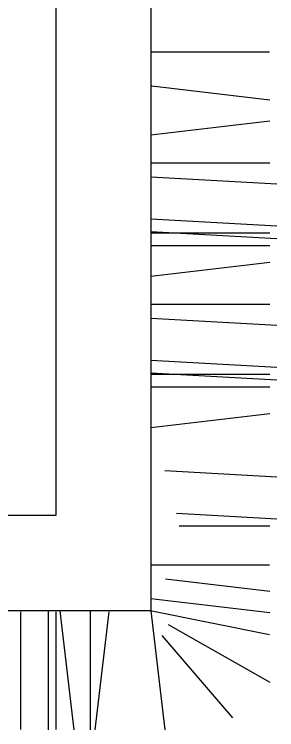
# Model space of a CAD drawing. Header units: millimetres. Extents: x -37 to 8970, y -2 to 4773.
# Drawn here: x 8779 to 8970, y 44 to 563 of the extents above; entities that cross this region are included whole.
import ezdxf

# ---------------------------------------------------------------- set-up
doc = ezdxf.new("R2010")
doc.units = ezdxf.units.MM

msp = doc.modelspace()

# ---------------------------------------------------------------- linework, layer by layer
at = {"color": 18, "true_color": 0x000000}
for p, q in [((8878.65, 1600.71), (8878.65, 129.97)), ((8809.53, 1531.59), (8809.53, 199.09)), ((8879.36, 535.98), (8964.89, 535.98)), ((8879.36, 511.42), (8965.04, 501.24)), ((8878.65, 475.78), (8965.04, 485.96)), ((8878.65, 455.41), (8965.04, 455.41)), ((8878.65, 445.22), (8970.12, 440.13)), ((8878.65, 414.67), (8970.12, 409.58)), ((8878.65, 405.52), (8970.12, 400.43)), ((8878.65, 404.48), (8965.04, 404.48)), ((8878.65, 395.34), (8965.04, 395.34)), ((8878.65, 373.09), (8965.04, 383.28)), ((8878.65, 352.72), (8965.04, 352.72)), ((8878.65, 342.54), (8970.12, 337.44)), ((8878.65, 311.98), (8970.12, 306.89)), ((8878.65, 302.84), (8970.12, 297.75)), ((8878.65, 301.8), (8965.04, 301.8)), ((8878.65, 292.65), (8965.04, 292.65)), ((8878.65, 263.04), (8965.04, 273.23)), ((8888.74, 231.93), (8970.12, 227.4)), ((8809.53, 199.09), (7404.08, 199.09)), ((8897.4, 200.89), (8970.12, 196.84)), ((8899.22, 191.75), (8965.04, 191.75)), ((8878.65, 163.36), (8964.89, 163.36)), ((8889.32, 153.3), (8965.04, 144.3)), ((8878.65, 138.88), (8965.04, 128.61)), ((8878.65, 129.97), (7334.96, 129.97)), ((8804.1, 129.97), (8804.1, 43.58)), ((8812.45, 129.97), (8822.63, 43.58)), ((8834.65, 129.97), (8834.65, 43.58)), ((8878.65, 129.97), (8888.84, 43.58)), ((8879.36, 129.97), (8964.89, 112.84)), ((8783.88, 129.27), (8783.88, 43.73)), ((8809.69, 129.27), (8809.69, 43.73)), ((8848.09, 129.27), (8837.91, 43.58)), ((8891.13, 120.05), (8965.04, 78.1)), ((8886.67, 112.03), (8938, 52.27))]:
    msp.add_line(p, q, dxfattribs=at)

doc.saveas('drawing.dxf')
